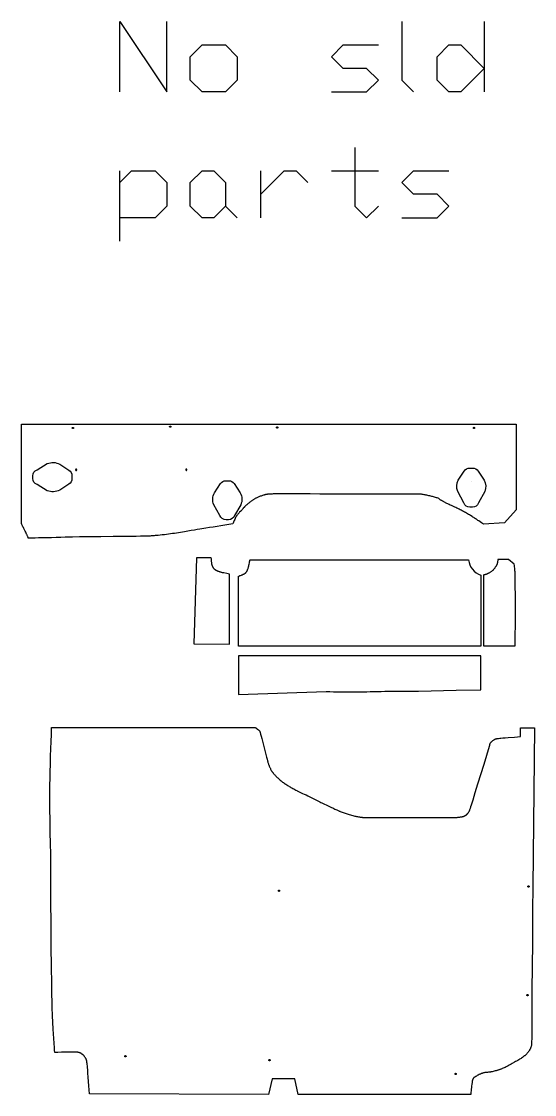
# Model space of a CAD drawing. Extents: x -213 to 4236, y 1 to 3804.
# Drawn here: x 2573 to 4236, y 3 to 3483 of the extents above; entities that cross this region are included whole.
import ezdxf

# ---------------------------------------------------------------- set-up
doc = ezdxf.new("R2010")
doc.units = 0
doc.layers.add('Default Layer', color=1, linetype='CONTINUOUS')

msp = doc.modelspace()

# ---------------------------------------------------------------- linework, layer by layer
at = {"layer": 'Default Layer'}
for points in [[(2891.4, 3254.7), (2891.4, 3483.3), (3043.8, 3254.7), (3043.8, 3483.3)], [(3805.8, 3483.3), (3805.8, 3292.8), (3843.9, 3254.7)], [(4072.5, 3483.3), (4072.5, 3254.7)], [(3577.2, 3254.7), (3691.5, 3254.7), (3729.6, 3292.8), (3691.5, 3330.9), (3615.3, 3330.9), (3577.2, 3369), (3615.3, 3407.1), (3729.6, 3407.1)], [(3653.4, 3075.1), (3653.4, 2884.6), (3691.5, 2846.5), (3729.6, 2884.6)], [(2891.4, 2770.3), (2891.4, 2998.9)], [(2891.4, 2960.8), (2929.5, 2998.9), (3005.7, 2998.9), (3043.8, 2960.8), (3043.8, 2884.6), (3005.7, 2846.5), (2891.4, 2846.5)], [(3348.6, 2846.5), (3348.6, 2998.9)], [(3348.6, 2922.7), (3424.8, 2998.9), (3462.9, 2998.9), (3501, 2960.8)], [(3577.2, 2998.9), (3729.6, 2998.9)], [(3805.8, 2846.5), (3920.1, 2846.5), (3958.2, 2884.6), (3920.1, 2922.7), (3843.9, 2922.7), (3805.8, 2960.8), (3843.9, 2998.9), (3958.2, 2998.9)], [(3234.3, 2884.6), (3272.4, 2846.5)]]:
    msp.add_lwpolyline(points, dxfattribs=at)
for points in [[(3234.3, 3254.7), (3158.1, 3254.7), (3120, 3292.8), (3120, 3369), (3158.1, 3407.1), (3234.3, 3407.1), (3272.4, 3369), (3272.4, 3292.8), (3234.3, 3254.7)], [(4072.5, 3330.9), (3996.3, 3254.7), (3958.2, 3254.7), (3920.1, 3292.8), (3920.1, 3369), (3958.2, 3407.1), (3996.3, 3407.1), (4072.5, 3330.9)], [(3196.2, 2846.5), (3158.1, 2846.5), (3120, 2884.6), (3120, 2960.8), (3158.1, 2998.9), (3196.2, 2998.9), (3234.3, 2960.8), (3234.3, 2884.6), (3196.2, 2846.5)], [(2572.9, 2177), (4176.2, 2177), (4175.8, 1900), (4138.8, 1857.9), (4069.8, 1852.9), (4063.9, 1857.2), (4059.7, 1860.2), (4055, 1863.5), (4052.4, 1865.3), (4049.8, 1867.1), (4047.1, 1869), (4044.4, 1870.8), (4041.6, 1872.6), (4038.8, 1874.4), (4036.1, 1876.2), (4033.4, 1877.9), (4027.8, 1881.3), (4024.8, 1883.1), (4021.7, 1884.9), (4018.5, 1886.8), (4015.2, 1888.7), (4011.8, 1890.6), (4008.4, 1892.5), (4005, 1894.5), (4001.5, 1896.4), (3998, 1898.3), (3994.4, 1900.1), (3990.9, 1901.9), (3987.4, 1903.7), (3983.9, 1905.4), (3980.5, 1907.1), (3977, 1908.7), (3973.5, 1910.3), (3966.2, 1913.6), (3962.5, 1915.2), (3958.7, 1916.9), (3955, 1918.7), (3951.2, 1920.5), (3949.4, 1921.4), (3947.5, 1922.3), (3945.7, 1923.3), (3943.9, 1924.2), (3942, 1925.2), (3940.3, 1926.2), (3938.5, 1927.2), (3936.7, 1928.2), (3935, 1929.3), (3933.3, 1930.3), (3931.6, 1931.4), (3929.9, 1932.5), (3928.3, 1933.6), (3926.7, 1934.8), (3925.1, 1936), (3923.6, 1937.2), (3920.6, 1938.1), (3917.6, 1939), (3914.5, 1939.9), (3911.5, 1940.8), (3908.4, 1941.6), (3905.4, 1942.4), (3902.3, 1943.2), (3899.2, 1944), (3896.2, 1944.7), (3893.1, 1945.4), (3890, 1946.1), (3886.9, 1946.8), (3883.8, 1947.4), (3880.7, 1948.1), (3877.6, 1948.7), (3874.5, 1949.2), (3873, 1949.5), (3871.4, 1949.7), (3869.8, 1949.9), (3868.3, 1950.1), (3866.7, 1950.2), (3865.2, 1950.3), (3863.6, 1950.4), (3862.1, 1950.5), (3860.5, 1950.5), (3858.9, 1950.6), (3857.4, 1950.6), (3855.8, 1950.6), (3852.7, 1950.5), (3849.6, 1950.4), (3843.3, 1950.2), (3840.1, 1950.1), (3837, 1950), (3833.9, 1949.9), (3832.3, 1949.9), (3830.7, 1949.9), (3829.1, 1949.9), (3827.6, 1950), (3826, 1950.1), (3824.4, 1950.1), (3823.5, 1950.2), (3822.2, 1950.2), (3818.6, 1950.3), (3813.8, 1950.4), (3807.8, 1950.5), (3800.7, 1950.5), (3792.6, 1950.6), (3773.4, 1950.6), (3750.8, 1950.7), (3725.2, 1950.7), (3667.5, 1950.7), (3604.2, 1950.8), (3571.8, 1950.8), (3539.6, 1950.9), (3508, 1951), (3477.7, 1951.1), (3449.1, 1951.3), (3435.6, 1951.4), (3422.7, 1951.5), (3419.1, 1951.4), (3415.4, 1951.3), (3411.7, 1951.2), (3407.8, 1951.2), (3400.1, 1951.1), (3396.3, 1951.1), (3392.5, 1951.1), (3388.7, 1951), (3385.1, 1950.9), (3381.6, 1950.8), (3378.2, 1950.6), (3376.6, 1950.5), (3375, 1950.4), (3373.5, 1950.3), (3372, 1950.1), (3370.6, 1949.9), (3369.2, 1949.8), (3367.9, 1949.6), (3366.7, 1949.3), (3365.5, 1949.1), (3364.3, 1948.8), (3363.1, 1948.5), (3361.9, 1948.2), (3360.6, 1947.9), (3359.4, 1947.6), (3356.9, 1946.8), (3354.3, 1946), (3351.8, 1945.2), (3349.3, 1944.3), (3346.9, 1943.4), (3344.5, 1942.5), (3342.2, 1941.5), (3339.9, 1940.6), (3337.7, 1939.6), (3335.7, 1938.7), (3333.7, 1937.8), (3332, 1936.9), (3330.3, 1936.1), (3328.7, 1935.2), (3327.2, 1934.3), (3325.6, 1933.4), (3324, 1932.4), (3322.4, 1931.3), (3320.8, 1930.2), (3319.3, 1929.2), (3317.8, 1928.1), (3316.3, 1926.9), (3314.8, 1925.8), (3313.4, 1924.8), (3312.1, 1923.7), (3309.5, 1921.7), (3307.3, 1919.8), (3305.2, 1918), (3303.1, 1916.2), (3301.1, 1914.4), (3300.1, 1913.5), (3299.1, 1912.5), (3298.2, 1911.6), (3297.2, 1910.6), (3296.2, 1909.6), (3295.3, 1908.6), (3294.4, 1907.6), (3293.5, 1906.6), (3292.6, 1905.6), (3291.8, 1904.5), (3291.3, 1903.9), (3290.8, 1903.3), (3289.6, 1902), (3288.3, 1900.5), (3286.7, 1898.9), (3283.4, 1895.3), (3279.8, 1891.5), (3278, 1889.5), (3276.2, 1887.6), (3274.5, 1885.6), (3272.9, 1883.7), (3272.1, 1882.8), (3271.4, 1881.9), (3270.7, 1881), (3270.1, 1880.2), (3269.5, 1879.4), (3269, 1878.6), (3268.5, 1877.8), (3268.1, 1877.1), (3267.4, 1875.7), (3266.7, 1874.2), (3266, 1872.8), (3265.3, 1871.4), (3264, 1868.5), (3262.7, 1865.5), (3260.1, 1859.7), (3258.9, 1856.8), (3257.6, 1853.9), (3251, 1852.8), (3244.6, 1851.7), (3231.8, 1849.7), (3219.3, 1847.7), (3206.9, 1845.8), (3194.6, 1843.9), (3182.3, 1842), (3170, 1840), (3157.7, 1838), (3150.8, 1836.9), (3142.7, 1835.4), (3133.5, 1833.8), (3123.4, 1832.1), (3112.5, 1830.2), (3106.7, 1829.2), (3100.8, 1828.2), (3094.7, 1827.2), (3088.5, 1826.3), (3082.2, 1825.3), (3075.8, 1824.3), (3069.3, 1823.3), (3062.7, 1822.4), (3056.1, 1821.5), (3049.4, 1820.6), (3042.8, 1819.7), (3036.1, 1818.9), (3029.4, 1818.1), (3022.7, 1817.4), (3016.1, 1816.7), (3009.6, 1816.1), (3006.3, 1815.9), (3003.1, 1815.6), (2999.8, 1815.3), (2996.6, 1815.1), (2993.5, 1814.9), (2990.3, 1814.7), (2987.2, 1814.6), (2984.1, 1814.4), (2981.1, 1814.3), (2978.1, 1814.2), (2975.1, 1814.1), (2972.2, 1814), (2959.2, 1813.8), (2944.1, 1813.6), (2908.9, 1813.2), (2869.7, 1812.7), (2829.9, 1812.3), (2761.1, 1811.5), (2738.7, 1811.2), (2731.8, 1811.1), (2728.5, 1811), (2714.6, 1810.5), (2700.7, 1810.1), (2685.3, 1809.6), (2669.9, 1809.2), (2654.5, 1808.8), (2639.1, 1808.5), (2628.2, 1808.3), (2617.3, 1808.1), (2606.3, 1807.9), (2595.4, 1807.8), (2595, 1807.8), (2594.4, 1809.5), (2593.8, 1811.1), (2593.1, 1812.7), (2592.4, 1814.4), (2591.7, 1816), (2591, 1817.6), (2590.3, 1819.2), (2589.6, 1820.8), (2588.1, 1823.9), (2586.6, 1827), (2585.1, 1830), (2583.6, 1833), (2580.6, 1838.9), (2579.2, 1841.8), (2577.8, 1844.7), (2576.5, 1847.5), (2575.2, 1850.3), (2574.6, 1851.6), (2574, 1853), (2573.5, 1854.4), (2572.9, 1855.7), (2572.9, 2177)], [(2741.5, 2165), (2741.5, 2164.8), (2741.4, 2164.6), (2741.4, 2164.4), (2741.3, 2164.2), (2741.2, 2164), (2741.1, 2163.9), (2741, 2163.7), (2740.9, 2163.6), (2740.8, 2163.5), (2740.6, 2163.3), (2740.4, 2163.2), (2740.3, 2163.2), (2740.1, 2163.1), (2739.9, 2163), (2739.7, 2163), (2739.5, 2163), (2739.3, 2163), (2739.1, 2163), (2738.9, 2163.1), (2738.7, 2163.2), (2738.5, 2163.2), (2738.4, 2163.3), (2738.2, 2163.5), (2738.1, 2163.6), (2737.9, 2163.7), (2737.8, 2163.9), (2737.7, 2164), (2737.6, 2164.2), (2737.6, 2164.4), (2737.5, 2164.6), (2737.5, 2164.8), (2737.5, 2165), (2737.5, 2165.2), (2737.5, 2165.4), (2737.6, 2165.6), (2737.6, 2165.8), (2737.7, 2166), (2737.8, 2166.1), (2737.9, 2166.3), (2738.1, 2166.4), (2738.2, 2166.5), (2738.4, 2166.7), (2738.5, 2166.8), (2738.7, 2166.8), (2738.9, 2166.9), (2739.1, 2167), (2739.3, 2167), (2739.5, 2167), (2739.7, 2167), (2739.9, 2167), (2740.1, 2166.9), (2740.3, 2166.8), (2740.4, 2166.8), (2740.6, 2166.7), (2740.8, 2166.5), (2740.9, 2166.4), (2741, 2166.3), (2741.1, 2166.1), (2741.2, 2166), (2741.3, 2165.8), (2741.4, 2165.6), (2741.4, 2165.4), (2741.5, 2165.2), (2741.5, 2165)], [(3057, 2169.3), (3057, 2169.1), (3056.9, 2168.9), (3056.9, 2168.7), (3056.8, 2168.5), (3056.7, 2168.4), (3056.6, 2168.2), (3056.5, 2168), (3056.4, 2167.9), (3056.2, 2167.8), (3056.1, 2167.7), (3055.9, 2167.6), (3055.8, 2167.5), (3055.6, 2167.4), (3055.4, 2167.4), (3055.2, 2167.3), (3055, 2167.3), (3054.8, 2167.3), (3054.6, 2167.4), (3054.4, 2167.4), (3054.2, 2167.5), (3054, 2167.6), (3053.9, 2167.7), (3053.7, 2167.8), (3053.6, 2167.9), (3053.4, 2168), (3053.3, 2168.2), (3053.2, 2168.4), (3053.1, 2168.5), (3053.1, 2168.7), (3053, 2168.9), (3053, 2169.1), (3053, 2169.3), (3053, 2169.5), (3053, 2169.7), (3053.1, 2169.9), (3053.1, 2170.1), (3053.2, 2170.3), (3053.3, 2170.4), (3053.4, 2170.6), (3053.6, 2170.7), (3053.7, 2170.9), (3053.9, 2171), (3054, 2171.1), (3054.2, 2171.2), (3054.4, 2171.2), (3054.6, 2171.3), (3054.8, 2171.3), (3055, 2171.3), (3055.2, 2171.3), (3055.4, 2171.3), (3055.6, 2171.2), (3055.8, 2171.2), (3055.9, 2171.1), (3056.1, 2171), (3056.2, 2170.9), (3056.4, 2170.7), (3056.5, 2170.6), (3056.6, 2170.4), (3056.7, 2170.3), (3056.8, 2170.1), (3056.9, 2169.9), (3056.9, 2169.7), (3057, 2169.5), (3057, 2169.3)], [(3403.5, 2166.7), (3403.5, 2166.5), (3403.5, 2166.3), (3403.4, 2166.1), (3403.4, 2166), (3403.3, 2165.8), (3403.2, 2165.6), (3403.1, 2165.5), (3402.9, 2165.3), (3402.8, 2165.2), (3402.6, 2165.1), (3402.5, 2165), (3402.3, 2164.9), (3402.1, 2164.8), (3401.9, 2164.8), (3401.7, 2164.8), (3401.5, 2164.7), (3401.3, 2164.8), (3401.1, 2164.8), (3400.9, 2164.8), (3400.7, 2164.9), (3400.6, 2165), (3400.4, 2165.1), (3400.2, 2165.2), (3400.1, 2165.3), (3400, 2165.5), (3399.9, 2165.6), (3399.8, 2165.8), (3399.7, 2166), (3399.6, 2166.1), (3399.6, 2166.3), (3399.5, 2166.5), (3399.5, 2166.7), (3399.5, 2166.9), (3399.6, 2167.1), (3399.6, 2167.3), (3399.7, 2167.5), (3399.8, 2167.7), (3399.9, 2167.9), (3400, 2168), (3400.1, 2168.2), (3400.2, 2168.3), (3400.4, 2168.4), (3400.6, 2168.5), (3400.7, 2168.6), (3400.9, 2168.7), (3401.1, 2168.7), (3401.3, 2168.7), (3401.5, 2168.7), (3401.7, 2168.7), (3401.9, 2168.7), (3402.1, 2168.7), (3402.3, 2168.6), (3402.5, 2168.5), (3402.6, 2168.4), (3402.8, 2168.3), (3402.9, 2168.2), (3403.1, 2168), (3403.2, 2167.9), (3403.3, 2167.7), (3403.4, 2167.5), (3403.4, 2167.3), (3403.5, 2167.1), (3403.5, 2166.9), (3403.5, 2166.7)], [(4041.5, 2165.3), (4041.5, 2165.1), (4041.4, 2164.9), (4041.4, 2164.7), (4041.3, 2164.5), (4041.2, 2164.3), (4041.1, 2164.2), (4041, 2164), (4040.9, 2163.9), (4040.7, 2163.7), (4040.6, 2163.6), (4040.4, 2163.5), (4040.3, 2163.4), (4040.1, 2163.4), (4039.9, 2163.3), (4039.7, 2163.3), (4039.5, 2163.3), (4039.3, 2163.3), (4039.1, 2163.3), (4038.9, 2163.4), (4038.7, 2163.4), (4038.5, 2163.5), (4038.4, 2163.6), (4038.2, 2163.7), (4038.1, 2163.9), (4037.9, 2164), (4037.8, 2164.2), (4037.7, 2164.3), (4037.6, 2164.5), (4037.6, 2164.7), (4037.5, 2164.9), (4037.5, 2165.1), (4037.5, 2165.3), (4037.5, 2165.5), (4037.5, 2165.7), (4037.6, 2165.9), (4037.6, 2166.1), (4037.7, 2166.2), (4037.8, 2166.4), (4037.9, 2166.5), (4038.1, 2166.7), (4038.2, 2166.8), (4038.4, 2166.9), (4038.5, 2167), (4038.7, 2167.1), (4038.9, 2167.2), (4039.1, 2167.2), (4039.3, 2167.3), (4039.5, 2167.3), (4039.7, 2167.3), (4039.9, 2167.2), (4040.1, 2167.2), (4040.3, 2167.1), (4040.4, 2167), (4040.6, 2166.9), (4040.7, 2166.8), (4040.9, 2166.7), (4041, 2166.5), (4041.1, 2166.4), (4041.2, 2166.2), (4041.3, 2166.1), (4041.4, 2165.9), (4041.4, 2165.7), (4041.5, 2165.5), (4041.5, 2165.3)], [(2748.1, 2029.5), (2748.1, 2029.3), (2748.2, 2029.1), (2748.2, 2028.9), (2748.3, 2028.7), (2748.4, 2028.5), (2748.5, 2028.3), (2748.6, 2028.2), (2748.7, 2028), (2748.9, 2027.9), (2749, 2027.8), (2749.2, 2027.7), (2749.4, 2027.6), (2749.5, 2027.6), (2749.7, 2027.5), (2749.9, 2027.5), (2750.1, 2027.5), (2750.3, 2027.5), (2750.5, 2027.5), (2750.7, 2027.6), (2750.9, 2027.6), (2751.1, 2027.7), (2751.3, 2027.8), (2751.4, 2027.9), (2751.5, 2028), (2751.7, 2028.2), (2751.8, 2028.3), (2751.9, 2028.5), (2752, 2028.7), (2752, 2028.9), (2752.1, 2029.1), (2752.1, 2029.3), (2752.1, 2029.5), (2752.1, 2029.7), (2752.1, 2029.9), (2752, 2030.1), (2752, 2030.2), (2751.9, 2030.4), (2751.8, 2030.6), (2751.7, 2030.7), (2751.5, 2030.9), (2751.4, 2031), (2751.3, 2031.1), (2751.1, 2031.2), (2750.9, 2031.3), (2750.7, 2031.4), (2750.5, 2031.4), (2750.3, 2031.4), (2750.1, 2031.5), (2749.9, 2031.4), (2749.7, 2031.4), (2749.5, 2031.4), (2749.4, 2031.3), (2749.2, 2031.2), (2749, 2031.1), (2748.9, 2031), (2748.7, 2030.9), (2748.6, 2030.7), (2748.5, 2030.6), (2748.4, 2030.4), (2748.3, 2030.2), (2748.2, 2030.1), (2748.2, 2029.9), (2748.1, 2029.7), (2748.1, 2029.5)], [(3105.1, 2029.5), (3105.2, 2029.3), (3105.2, 2029.1), (3105.2, 2028.9), (3105.3, 2028.7), (3105.4, 2028.5), (3105.5, 2028.3), (3105.6, 2028.2), (3105.7, 2028), (3105.9, 2027.9), (3106, 2027.8), (3106.2, 2027.7), (3106.4, 2027.6), (3106.6, 2027.6), (3106.7, 2027.5), (3106.9, 2027.5), (3107.1, 2027.5), (3107.4, 2027.5), (3107.5, 2027.5), (3107.7, 2027.6), (3107.9, 2027.6), (3108.1, 2027.7), (3108.3, 2027.8), (3108.4, 2027.9), (3108.6, 2028), (3108.7, 2028.2), (3108.8, 2028.3), (3108.9, 2028.5), (3109, 2028.7), (3109.1, 2028.9), (3109.1, 2029.1), (3109.1, 2029.3), (3109.1, 2029.5), (3109.1, 2029.7), (3109.1, 2029.9), (3109.1, 2030.1), (3109, 2030.2), (3108.9, 2030.4), (3108.8, 2030.6), (3108.7, 2030.7), (3108.6, 2030.9), (3108.4, 2031), (3108.3, 2031.1), (3108.1, 2031.2), (3107.9, 2031.3), (3107.7, 2031.4), (3107.5, 2031.4), (3107.4, 2031.4), (3107.1, 2031.5), (3106.9, 2031.4), (3106.7, 2031.4), (3106.6, 2031.4), (3106.4, 2031.3), (3106.2, 2031.2), (3106, 2031.1), (3105.9, 2031), (3105.7, 2030.9), (3105.6, 2030.7), (3105.5, 2030.6), (3105.4, 2030.4), (3105.3, 2030.2), (3105.2, 2030.1), (3105.2, 2029.9), (3105.2, 2029.7), (3105.1, 2029.5)], [(4030.6, 1990.3), (4030.6, 1990.3), (4030.6, 1990.3), (4030.6, 1990.3), (4030.6, 1990.3)], [(3131.1, 1464.6), (3247.6, 1464.4), (3247.5, 1690.8), (3243.2, 1691.8), (3238.6, 1692.7), (3229.2, 1694.8), (3224.7, 1695.7), (3222.7, 1696.2), (3220.8, 1696.7), (3219, 1697.1), (3217.4, 1697.6), (3216, 1698), (3214.9, 1698.3), (3212.7, 1699.1), (3210.6, 1700), (3209.5, 1700.4), (3208.4, 1700.8), (3207.4, 1701.3), (3206.3, 1701.8), (3205.3, 1702.3), (3204.3, 1702.8), (3203.3, 1703.3), (3202.4, 1703.9), (3201.5, 1704.5), (3200.7, 1705.1), (3199.9, 1705.7), (3199.2, 1706.3), (3198.5, 1707), (3197.8, 1707.6), (3197.2, 1708.3), (3196.6, 1709.1), (3196, 1709.8), (3195.4, 1710.6), (3194.9, 1711.4), (3194.4, 1712.2), (3193.9, 1713), (3193.4, 1713.9), (3193, 1714.7), (3192.6, 1715.6), (3192.2, 1716.5), (3191.8, 1717.4), (3191.5, 1718.2), (3191.1, 1719.1), (3191, 1719.6), (3190.8, 1720.1), (3190.7, 1720.7), (3190.6, 1721.3), (3190.3, 1722.5), (3190.1, 1724), (3189.9, 1725.5), (3189.7, 1727.1), (3189.5, 1728.8), (3189.3, 1730.5), (3189, 1734.1), (3188.7, 1737.7), (3188.3, 1741.2), (3188.1, 1742.8), (3187.9, 1744.4), (3140.7, 1744.4), (3131.1, 1464.6)], [(4151.4, 1738.1), (4117.1, 1738.1), (4116.8, 1737.1), (4116.6, 1736), (4116.3, 1733.9), (4115.9, 1731.8), (4115.6, 1729.7), (4115.4, 1728.7), (4115.2, 1727.7), (4115, 1726.6), (4114.7, 1725.6), (4114.4, 1724.6), (4114.1, 1723.6), (4113.8, 1722.6), (4113.3, 1721.6), (4112.9, 1720.6), (4112.3, 1719.5), (4111.6, 1718.3), (4110.9, 1717.1), (4110.1, 1715.8), (4109.3, 1714.5), (4108.4, 1713.2), (4107.5, 1711.9), (4106.6, 1710.5), (4105.6, 1709.3), (4104.7, 1708.1), (4103.7, 1706.9), (4102.8, 1705.8), (4101.9, 1704.8), (4101.1, 1704), (4100.7, 1703.6), (4100.3, 1703.2), (4098.7, 1701.9), (4097.2, 1700.7), (4095.7, 1699.5), (4094.2, 1698.4), (4092.6, 1697.4), (4091, 1696.4), (4089.3, 1695.4), (4087.6, 1694.4), (4086.7, 1693.9), (4085.8, 1693.4), (4084.8, 1692.9), (4083.9, 1692.5), (4082.9, 1692), (4081.9, 1691.6), (4080.9, 1691.2), (4079.8, 1690.8), (4078.8, 1690.4), (4077.7, 1690), (4076.5, 1689.7), (4075.4, 1689.4), (4074.2, 1689.1), (4073, 1688.8), (4071.8, 1688.5), (4070.5, 1688.2), (4070.6, 1458.4), (4173, 1458.4), (4173.3, 1487.6), (4173.4, 1502.3), (4173.5, 1517.1), (4173.6, 1531.8), (4173.7, 1546.5), (4173.8, 1561.2), (4173.8, 1575.8), (4173.8, 1591.7), (4173.7, 1609.5), (4173.6, 1628.2), (4173.4, 1646.6), (4173.3, 1663.6), (4173.1, 1678.1), (4173, 1684), (4172.9, 1689), (4172.8, 1692.7), (4172.7, 1695.2), (4172.6, 1696.9), (4172.5, 1698.7), (4172.2, 1702.2), (4171.9, 1705.6), (4171.5, 1709.1), (4170.8, 1716), (4170.4, 1719.5), (4170, 1723), (4151.4, 1738.1)], [(3560, 1310.2), (3572.1, 1310.1), (3584.4, 1309.9), (3608.8, 1309.6), (3621, 1309.5), (3633.1, 1309.4), (3645.1, 1309.3), (3651, 1309.3), (3656.8, 1309.4), (3662.7, 1309.4), (3668.5, 1309.4), (3680.2, 1309.6), (3691.8, 1309.8), (3703.5, 1310), (3726.8, 1310.5), (3738.5, 1310.8), (3750.2, 1311), (3859.9, 1311.8), (3981.8, 1314.7), (4061.2, 1316.3), (4061.6, 1425.6), (3276.6, 1425.6), (3276.6, 1300.5), (3560, 1310.2)], [(4221.7, 151.8), (4221.2, 150.8), (4220.6, 149.8), (4219.8, 148.3), (4218.9, 146.8), (4218, 145.4), (4217, 143.9), (4216.1, 142.6), (4215.1, 141.2), (4214, 139.8), (4212.9, 138.3), (4211.9, 137.1), (4210.8, 135.9), (4209.7, 134.8), (4208.6, 133.7), (4207.4, 132.6), (4206.3, 131.5), (4205.1, 130.5), (4203.8, 129.5), (4202.6, 128.5), (4201.3, 127.5), (4200.1, 126.5), (4198.8, 125.6), (4196.2, 123.7), (4193.6, 121.9), (4192.9, 121.4), (4192, 120.8), (4189.9, 119.5), (4187.4, 117.9), (4184.4, 116.1), (4181.2, 114.2), (4177.7, 112.2), (4174.1, 110.1), (4170.4, 108), (4163, 103.7), (4159.5, 101.8), (4156.1, 99.9), (4153.1, 98.2), (4150.4, 96.7), (4148.1, 95.5), (4146.3, 94.6), (4143.3, 93.1), (4140.2, 91.6), (4137.1, 90.2), (4134, 88.8), (4130.8, 87.4), (4129.3, 86.8), (4127.7, 86.2), (4126.1, 85.6), (4124.5, 85), (4123, 84.4), (4121.4, 83.8), (4119.8, 83.3), (4118.1, 82.7), (4116.5, 82.2), (4114.8, 81.7), (4113, 81.2), (4111.3, 80.7), (4107.9, 79.8), (4104.5, 78.9), (4101.3, 78.2), (4098.3, 77.5), (4095.5, 76.9), (4094.2, 76.7), (4092.7, 76.5), (4091.3, 76.3), (4089.8, 76.1), (4086.7, 75.7), (4083.7, 75.4), (4080.9, 75.2), (4078.3, 74.9), (4077.1, 74.8), (4076, 74.7), (4075.1, 74.5), (4074.3, 74.4), (4072.9, 74.1), (4071.5, 73.8), (4070.1, 73.4), (4068.6, 73.1), (4067.2, 72.7), (4065.9, 72.2), (4064.5, 71.7), (4063.1, 71.2), (4062.3, 70.9), (4061.3, 70.5), (4060.2, 69.9), (4058.9, 69.3), (4056, 67.9), (4052.9, 66.3), (4049.9, 64.8), (4047.3, 63.3), (4045.1, 62.2), (4044.4, 61.7), (4043.8, 61.4), (4042.2, 60.3), (4041.3, 59.8), (4040.5, 59.2), (4039.7, 58.6), (4039.4, 58.2), (4039, 57.9), (4038.6, 57.6), (4038.3, 57.2), (4038, 56.8), (4037.7, 56.5), (4037.4, 56.1), (4037.1, 55.6), (4036.8, 55.2), (4036.5, 54.7), (4036.3, 54.2), (4036, 53.7), (4035.5, 52.6), (4035.1, 51.5), (4034.7, 50.4), (4034.3, 49.2), (4034, 48.1), (4033.9, 47.8), (4033.8, 47.3), (4033.6, 46), (4033.4, 44.2), (4033.1, 42.1), (4032.5, 36.7), (4031.8, 30.4), (4030.4, 16.6), (4029.7, 9.9), (4029, 3.9), (3469.3, 3.9), (3458.4, 54.9), (3385.8, 54.9), (3373.6, 3.5), (2793.3, 5.9), (2791.4, 31.7), (2789.3, 59.7), (2788.4, 72.5), (2787.5, 83.3), (2786.9, 91.4), (2786.7, 94.2), (2786.5, 96), (2785.9, 101.4), (2785.5, 104.3), (2785.2, 107.2), (2784.8, 109.9), (2784.6, 111.2), (2784.4, 112.3), (2784.2, 113.4), (2784, 114.3), (2783.8, 115.2), (2783.6, 115.8), (2783.4, 116.4), (2783.2, 117), (2782.9, 117.6), (2782.6, 118.2), (2782.4, 118.8), (2782.1, 119.3), (2781.4, 120.5), (2780.8, 121.5), (2780.1, 122.6), (2778.7, 124.7), (2777.3, 126.8), (2776.6, 127.8), (2775.8, 128.8), (2775, 129.8), (2774.6, 130.3), (2774.2, 130.7), (2773.8, 131.2), (2773.3, 131.6), (2772.8, 132), (2772.4, 132.4), (2771.8, 132.9), (2771.2, 133.3), (2770.5, 133.8), (2769.7, 134.3), (2768.9, 134.9), (2767.9, 135.5), (2767, 136), (2766, 136.6), (2764.9, 137.2), (2763.9, 137.7), (2762.8, 138.2), (2761.7, 138.7), (2760.6, 139.1), (2759.5, 139.5), (2758.5, 139.9), (2757.4, 140.2), (2756.8, 140.3), (2756, 140.4), (2754.9, 140.5), (2753.6, 140.6), (2752.2, 140.6), (2750.5, 140.7), (2746.8, 140.7), (2742.4, 140.8), (2737.5, 140.8), (2732.3, 140.7), (2726.7, 140.7), (2714.8, 140.5), (2702.8, 140.4), (2691.2, 140.2), (2685.8, 140.2), (2680.8, 140.2), (2680.3, 147.7), (2679.8, 155.2), (2678.8, 170.1), (2677.8, 185.1), (2676.8, 200.1), (2675.8, 215.1), (2675.3, 222.6), (2674.9, 230.1), (2674.5, 237.6), (2674.1, 245.1), (2673.7, 252.6), (2673.4, 260.1), (2673.1, 268.2), (2672.8, 277.3), (2672.6, 287.5), (2672.3, 298.5), (2672.1, 310.2), (2671.8, 322.6), (2671.4, 348.9), (2670.9, 376.3), (2670.5, 404.1), (2670.1, 431.2), (2669.8, 444.3), (2669.6, 456.9), (2668.5, 729.8), (2668.1, 752.3), (2667.6, 776), (2666.7, 823.8), (2666.2, 846.8), (2665.8, 868.2), (2665.5, 887.4), (2665.4, 896), (2665.4, 903.8), (2665.2, 918.5), (2665.1, 933.3), (2665, 948), (2665, 962.7), (2665, 977.4), (2665, 992.2), (2665.1, 999.5), (2665.2, 1006.9), (2665.2, 1014.2), (2665.4, 1021.6), (2665.5, 1029.4), (2665.7, 1037.9), (2665.9, 1047.1), (2666.2, 1057), (2666.5, 1067.3), (2666.8, 1078.1), (2667.5, 1100.8), (2669.1, 1148), (2669.9, 1171.3), (2670.6, 1193.5), (3000.4, 1193.5), (3022.2, 1193.5), (3046, 1193.5), (3097.9, 1193.6), (3205.5, 1193.8), (3253.7, 1193.8), (3274.7, 1193.8), (3293, 1193.8), (3308.2, 1193.8), (3319.8, 1193.7), (3324.1, 1193.7), (3327.3, 1193.6), (3329.3, 1193.6), (3329.9, 1193.5), (3330.2, 1193.5), (3330.7, 1193.3), (3331.2, 1193.1), (3331.6, 1192.9), (3332.1, 1192.6), (3332.5, 1192.4), (3333, 1192.1), (3333.4, 1191.8), (3333.8, 1191.5), (3334.6, 1190.8), (3335.4, 1190.1), (3336.2, 1189.4), (3337.1, 1188.8), (3337.9, 1188.1), (3339, 1187.4), (3340, 1186.6), (3341.1, 1185.7), (3341.7, 1185.3), (3342.2, 1184.8), (3342.8, 1184.3), (3343.3, 1183.8), (3343.8, 1183.3), (3344.2, 1182.8), (3344.6, 1182.2), (3345, 1181.7), (3345.1, 1181.5), (3345.2, 1181.1), (3345.6, 1180.1), (3346, 1178.6), (3346.6, 1176.7), (3347.2, 1174.3), (3348, 1171.6), (3349.7, 1165.3), (3351.6, 1157.8), (3353.8, 1149.5), (3358.4, 1131.6), (3367, 1097.6), (3368.7, 1091), (3370.1, 1085.7), (3371.1, 1081.9), (3371.4, 1080.6), (3371.6, 1079.9), (3372.3, 1077.9), (3373, 1075.9), (3373.7, 1073.9), (3374.4, 1072), (3375.2, 1070), (3376, 1068.1), (3376.9, 1066.2), (3377.7, 1064.3), (3378.6, 1062.4), (3379.6, 1060.5), (3380.5, 1058.6), (3381.5, 1056.7), (3382.6, 1054.8), (3383.7, 1052.9), (3384.2, 1052), (3384.8, 1051.1), (3385.4, 1050.2), (3386, 1049.3), (3386.7, 1048.5), (3387.4, 1047.5), (3388.1, 1046.6), (3388.8, 1045.7), (3389.6, 1044.7), (3390.5, 1043.7), (3392.2, 1041.7), (3394, 1039.7), (3395.9, 1037.7), (3397.7, 1035.8), (3399.6, 1034), (3400.5, 1033), (3401.5, 1032.1), (3403.8, 1030), (3406.2, 1027.8), (3408.8, 1025.6), (3411.4, 1023.3), (3414.1, 1021.1), (3416.8, 1019), (3419.4, 1016.9), (3421.9, 1015), (3424.5, 1013.2), (3427.2, 1011.3), (3429.8, 1009.6), (3432.5, 1007.8), (3435.2, 1006.1), (3437.9, 1004.4), (3440.6, 1002.7), (3443.4, 1001), (3446.3, 999.3), (3449.3, 997.6), (3452.4, 996), (3455.5, 994.3), (3458.6, 992.6), (3461.7, 991), (3464.8, 989.4), (3466.3, 988.7), (3468.5, 987.6), (3475.2, 984.5), (3484.2, 980.1), (3489.5, 977.6), (3495.1, 974.9), (3501.1, 971.9), (3507.4, 968.9), (3513.8, 965.7), (3520.3, 962.4), (3526.8, 959.1), (3533.4, 955.8), (3539.8, 952.4), (3542.9, 950.7), (3546, 949), (3550.8, 947.1), (3555.5, 945), (3560.2, 943), (3564.8, 940.9), (3569.2, 938.8), (3573.6, 936.8), (3577.8, 934.8), (3581.7, 932.9), (3589, 929.4), (3595.1, 926.4), (3599.8, 924.2), (3601.5, 923.3), (3602.8, 922.7), (3604.4, 922.1), (3606, 921.4), (3609.1, 920.1), (3612.3, 918.9), (3615.5, 917.7), (3618.7, 916.6), (3622, 915.5), (3625.2, 914.4), (3628.5, 913.3), (3631.8, 912.3), (3635.4, 911.2), (3639, 910.2), (3642.7, 909.2), (3646.3, 908.2), (3649.8, 907.3), (3653.1, 906.5), (3656.2, 905.9), (3659.1, 905.2), (3662, 904.7), (3665, 904.1), (3667.9, 903.6), (3670.9, 903.1), (3672.3, 902.9), (3673.8, 902.7), (3675.3, 902.6), (3676.8, 902.4), (3678.2, 902.2), (3679.7, 902.1), (3680.3, 902.1), (3681.3, 902.1), (3684.4, 902), (3688.9, 902), (3694.8, 901.9), (3710.2, 901.8), (3729.8, 901.8), (3752.6, 901.7), (3777.9, 901.7), (3832.6, 901.7), (3887.3, 901.7), (3912.5, 901.8), (3935.2, 901.8), (3954.7, 901.9), (3969.9, 901.9), (3980.2, 902), (3983.2, 902.1), (3984.7, 902.1), (3987.3, 902.4), (3990.2, 902.7), (3993.1, 903.1), (3996, 903.5), (3997.3, 903.7), (3998.7, 903.9), (4000, 904.2), (4001.2, 904.4), (4002.3, 904.7), (4003.3, 904.9), (4004.2, 905.2), (4005, 905.4), (4005.7, 905.7), (4006.4, 906), (4007.1, 906.2), (4007.8, 906.5), (4008.5, 906.8), (4009.2, 907.2), (4009.8, 907.5), (4010.5, 907.9), (4011.2, 908.3), (4011.8, 908.6), (4012.5, 909), (4013.1, 909.5), (4013.7, 909.9), (4014.3, 910.3), (4014.9, 910.8), (4015.5, 911.3), (4016.1, 911.8), (4016.7, 912.3), (4017.2, 912.8), (4017.8, 913.4), (4018.3, 914), (4018.8, 914.6), (4019.4, 915.2), (4019.9, 915.8), (4020.4, 916.4), (4020.8, 917.1), (4021.3, 917.7), (4021.8, 918.4), (4022.7, 919.7), (4023.5, 921.1), (4023.9, 921.8), (4024.2, 922.5), (4024.6, 923.3), (4025, 924.2), (4025.3, 925), (4025.7, 925.9), (4026.4, 927.8), (4027, 929.7), (4027.7, 931.6), (4028.3, 933.5), (4028.9, 935.3), (4029.7, 937.6), (4031.2, 942.5), (4036.3, 959), (4043.6, 982.7), (4052.4, 1011.3), (4072, 1075.1), (4089.9, 1133.2), (4090.1, 1133.9), (4090.3, 1134.5), (4090.6, 1135.9), (4090.8, 1137.2), (4091.1, 1138.5), (4091.3, 1139.2), (4091.5, 1139.9), (4091.6, 1140.5), (4091.9, 1141.1), (4092.1, 1141.8), (4092.3, 1142.4), (4092.6, 1143), (4093, 1143.6), (4093.3, 1144.2), (4093.7, 1144.7), (4094.2, 1145.3), (4094.7, 1145.8), (4095.2, 1146.4), (4095.7, 1146.9), (4096.2, 1147.4), (4096.7, 1147.9), (4097.8, 1148.8), (4098.9, 1149.7), (4100.9, 1151.3), (4102.7, 1152.8), (4103.7, 1153.5), (4104.6, 1154.2), (4105.6, 1154.9), (4106.1, 1155.2), (4106.6, 1155.5), (4107.1, 1155.7), (4107.6, 1156), (4108.1, 1156.2), (4108.7, 1156.5), (4109.3, 1156.7), (4109.9, 1156.9), (4110.7, 1157), (4111.5, 1157.2), (4112.4, 1157.4), (4113.3, 1157.5), (4115.3, 1157.8), (4117.3, 1158.1), (4119.4, 1158.4), (4123.4, 1158.8), (4124.7, 1159), (4126.8, 1159.2), (4132.8, 1159.7), (4140.9, 1160.3), (4150.3, 1161.1), (4171.1, 1162.7), (4190.2, 1164.2), (4190.2, 1192.4), (4235.6, 1192.4), (4230.3, 677.5), (4229.5, 601.4), (4228.8, 525.4), (4227.5, 388.1), (4227.3, 371.9), (4227.3, 358.5), (4227.3, 309.7), (4227.2, 285.3), (4227.1, 260.9), (4227, 235.5), (4226.9, 222.7), (4226.8, 210), (4226.7, 196.5), (4226.6, 189.7), (4226.5, 182.9), (4226.3, 176.5), (4226.3, 173.3), (4226.2, 170.1), (4226.1, 168.2), (4226, 166.2), (4225.9, 165), (4225.8, 163.8), (4225.7, 162.8), (4225.7, 162.4), (4225.6, 162), (4225.2, 160.4), (4224.9, 159.6), (4224.7, 158.8), (4224.1, 157.2), (4223.4, 155.6), (4223, 154.6), (4222.6, 153.7), (4222.2, 152.8), (4221.7, 151.8)], [(3405.4, 664.4), (3405.4, 664.6), (3405.5, 664.8), (3405.5, 665), (3405.6, 665.1), (3405.7, 665.3), (3405.8, 665.5), (3405.9, 665.6), (3406, 665.8), (3406.1, 665.9), (3406.3, 666), (3406.5, 666.1), (3406.6, 666.2), (3406.8, 666.3), (3407, 666.3), (3407.2, 666.4), (3407.4, 666.4), (3407.6, 666.4), (3407.8, 666.3), (3408, 666.3), (3408.2, 666.2), (3408.4, 666.1), (3408.5, 666), (3408.7, 665.9), (3408.8, 665.8), (3409, 665.6), (3409.1, 665.5), (3409.2, 665.3), (3409.3, 665.1), (3409.3, 665), (3409.4, 664.8), (3409.4, 664.6), (3409.4, 664.4), (3409.4, 664.2), (3409.4, 664), (3409.3, 663.8), (3409.3, 663.6), (3409.2, 663.4), (3409.1, 663.2), (3409, 663.1), (3408.8, 662.9), (3408.7, 662.8), (3408.5, 662.7), (3408.4, 662.6), (3408.2, 662.5), (3408, 662.5), (3407.8, 662.4), (3407.6, 662.4), (3407.4, 662.4), (3407.2, 662.4), (3407, 662.4), (3406.8, 662.5), (3406.6, 662.5), (3406.5, 662.6), (3406.3, 662.7), (3406.1, 662.8), (3406, 662.9), (3405.9, 663.1), (3405.8, 663.2), (3405.7, 663.4), (3405.6, 663.6), (3405.5, 663.8), (3405.5, 664), (3405.4, 664.2), (3405.4, 664.4)], [(4214, 678.1), (4214, 678.3), (4214.1, 678.5), (4214.1, 678.7), (4214.2, 678.8), (4214.3, 679), (4214.4, 679.2), (4214.5, 679.3), (4214.6, 679.5), (4214.7, 679.6), (4214.9, 679.7), (4215.1, 679.8), (4215.2, 679.9), (4215.4, 680), (4215.6, 680), (4215.8, 680.1), (4216, 680.1), (4216.2, 680.1), (4216.4, 680), (4216.6, 680), (4216.8, 679.9), (4217, 679.8), (4217.1, 679.7), (4217.3, 679.6), (4217.4, 679.5), (4217.6, 679.3), (4217.7, 679.2), (4217.8, 679), (4217.9, 678.8), (4217.9, 678.7), (4218, 678.5), (4218, 678.3), (4218, 678.1), (4218, 677.9), (4218, 677.7), (4217.9, 677.5), (4217.9, 677.3), (4217.8, 677.1), (4217.7, 676.9), (4217.6, 676.8), (4217.4, 676.7), (4217.3, 676.5), (4217.1, 676.4), (4217, 676.3), (4216.8, 676.2), (4216.6, 676.2), (4216.4, 676.1), (4216.2, 676.1), (4216, 676.1), (4215.8, 676.1), (4215.6, 676.1), (4215.4, 676.2), (4215.2, 676.2), (4215.1, 676.3), (4214.9, 676.4), (4214.7, 676.5), (4214.6, 676.7), (4214.5, 676.8), (4214.4, 676.9), (4214.3, 677.1), (4214.2, 677.3), (4214.1, 677.5), (4214.1, 677.7), (4214, 677.9), (4214, 678.1)], [(4210.9, 325.8), (4210.9, 326), (4210.9, 326.2), (4211, 326.4), (4211, 326.6), (4211.1, 326.8), (4211.2, 326.9), (4211.3, 327.1), (4211.5, 327.2), (4211.6, 327.4), (4211.8, 327.5), (4211.9, 327.6), (4212.1, 327.7), (4212.3, 327.7), (4212.5, 327.8), (4212.7, 327.8), (4212.9, 327.8), (4213.1, 327.8), (4213.3, 327.8), (4213.5, 327.7), (4213.7, 327.7), (4213.8, 327.6), (4214, 327.5), (4214.2, 327.4), (4214.3, 327.2), (4214.4, 327.1), (4214.5, 326.9), (4214.6, 326.8), (4214.7, 326.6), (4214.8, 326.4), (4214.8, 326.2), (4214.9, 326), (4214.9, 325.8), (4214.9, 325.6), (4214.8, 325.4), (4214.8, 325.2), (4214.7, 325), (4214.6, 324.9), (4214.5, 324.7), (4214.4, 324.6), (4214.3, 324.4), (4214.2, 324.3), (4214, 324.2), (4213.8, 324.1), (4213.7, 324), (4213.5, 323.9), (4213.3, 323.9), (4213.1, 323.8), (4212.9, 323.8), (4212.7, 323.8), (4212.5, 323.9), (4212.3, 323.9), (4212.1, 324), (4211.9, 324.1), (4211.8, 324.2), (4211.6, 324.3), (4211.5, 324.4), (4211.3, 324.6), (4211.2, 324.7), (4211.1, 324.9), (4211, 325), (4211, 325.2), (4210.9, 325.4), (4210.9, 325.6), (4210.9, 325.8)], [(2907.7, 127.6), (2907.7, 127.8), (2907.7, 128), (2907.8, 128.2), (2907.9, 128.4), (2907.9, 128.6), (2908, 128.7), (2908.2, 128.9), (2908.3, 129), (2908.4, 129.2), (2908.6, 129.3), (2908.7, 129.4), (2908.9, 129.5), (2909.1, 129.5), (2909.3, 129.6), (2909.5, 129.6), (2909.7, 129.6), (2909.9, 129.6), (2910.1, 129.6), (2910.3, 129.5), (2910.5, 129.5), (2910.7, 129.4), (2910.8, 129.3), (2911, 129.2), (2911.1, 129), (2911.2, 128.9), (2911.4, 128.7), (2911.5, 128.6), (2911.5, 128.4), (2911.6, 128.2), (2911.7, 128), (2911.7, 127.8), (2911.7, 127.6), (2911.7, 127.4), (2911.7, 127.2), (2911.6, 127), (2911.5, 126.8), (2911.5, 126.7), (2911.4, 126.5), (2911.2, 126.3), (2911.1, 126.2), (2911, 126.1), (2910.8, 126), (2910.7, 125.9), (2910.5, 125.8), (2910.3, 125.7), (2910.1, 125.7), (2909.9, 125.6), (2909.7, 125.6), (2909.5, 125.6), (2909.3, 125.7), (2909.1, 125.7), (2908.9, 125.8), (2908.7, 125.9), (2908.6, 126), (2908.4, 126.1), (2908.3, 126.2), (2908.2, 126.3), (2908, 126.5), (2907.9, 126.7), (2907.9, 126.8), (2907.8, 127), (2907.7, 127.2), (2907.7, 127.4), (2907.7, 127.6)], [(3374.9, 115), (3374.9, 115.2), (3375, 115.4), (3375, 115.6), (3375.1, 115.7), (3375.2, 115.9), (3375.3, 116.1), (3375.4, 116.2), (3375.5, 116.4), (3375.6, 116.5), (3375.8, 116.6), (3376, 116.7), (3376.1, 116.8), (3376.3, 116.9), (3376.5, 116.9), (3376.7, 117), (3376.9, 117), (3377.1, 117), (3377.3, 116.9), (3377.5, 116.9), (3377.7, 116.8), (3377.9, 116.7), (3378, 116.6), (3378.2, 116.5), (3378.3, 116.4), (3378.5, 116.2), (3378.6, 116.1), (3378.7, 115.9), (3378.8, 115.7), (3378.8, 115.6), (3378.9, 115.4), (3378.9, 115.2), (3378.9, 115), (3378.9, 114.8), (3378.9, 114.6), (3378.8, 114.4), (3378.8, 114.2), (3378.7, 114), (3378.6, 113.8), (3378.5, 113.7), (3378.3, 113.5), (3378.2, 113.4), (3378, 113.3), (3377.9, 113.2), (3377.7, 113.1), (3377.5, 113.1), (3377.3, 113), (3377.1, 113), (3376.9, 113), (3376.7, 113), (3376.5, 113), (3376.3, 113.1), (3376.1, 113.1), (3376, 113.2), (3375.8, 113.3), (3375.6, 113.4), (3375.5, 113.5), (3375.4, 113.7), (3375.3, 113.8), (3375.2, 114), (3375.1, 114.2), (3375, 114.4), (3375, 114.6), (3374.9, 114.8), (3374.9, 115)], [(3978.1, 70.3), (3978.1, 70.5), (3978.2, 70.7), (3978.2, 70.9), (3978.3, 71), (3978.4, 71.2), (3978.5, 71.4), (3978.6, 71.5), (3978.7, 71.7), (3978.9, 71.8), (3979, 71.9), (3979.2, 72), (3979.3, 72.1), (3979.5, 72.2), (3979.7, 72.2), (3979.9, 72.3), (3980.1, 72.3), (3980.3, 72.3), (3980.5, 72.2), (3980.7, 72.2), (3980.9, 72.1), (3981.1, 72), (3981.2, 71.9), (3981.4, 71.8), (3981.5, 71.7), (3981.7, 71.5), (3981.8, 71.4), (3981.9, 71.2), (3982, 71), (3982, 70.9), (3982.1, 70.7), (3982.1, 70.5), (3982.1, 70.3), (3982.1, 70.1), (3982.1, 69.9), (3982, 69.7), (3982, 69.5), (3981.9, 69.3), (3981.8, 69.1), (3981.7, 69), (3981.5, 68.9), (3981.4, 68.7), (3981.2, 68.6), (3981.1, 68.5), (3980.9, 68.4), (3980.7, 68.4), (3980.5, 68.3), (3980.3, 68.3), (3980.1, 68.3), (3979.9, 68.3), (3979.7, 68.3), (3979.5, 68.4), (3979.3, 68.4), (3979.2, 68.5), (3979, 68.6), (3978.9, 68.7), (3978.7, 68.9), (3978.6, 69), (3978.5, 69.1), (3978.4, 69.3), (3978.3, 69.5), (3978.2, 69.7), (3978.2, 69.9), (3978.1, 70.1), (3978.1, 70.3)]]:
    msp.add_lwpolyline(points, close=True, dxfattribs=at)
for points in [[(2609.6, 2005.6), (2609.6, 2009.7, -0.315676), (2623.4, 2029.4), (2656.5, 2049.4, -0.234417), (2697, 2047.3), (2726.9, 2028, -0.254663), (2736.6, 2010.3), (2736.6, 2000.8, -0.254663), (2726.9, 1983.1), (2697, 1963.8, -0.234417), (2656.5, 1961.7), (2623.4, 1981.7, -0.315676), (2609.6, 2001.4), (2609.6, 2005.6)], [(4030.4, 1907.9), (4026.3, 1907.9, -0.315676), (4006.5, 1921.8), (3986.6, 1959.4, -0.234417), (3988.7, 1995.4), (4008, 2025.3, -0.254663), (4025.6, 2034.9), (4035.2, 2034.9, -0.254663), (4052.8, 2025.3), (4072.1, 1995.4, -0.234417), (4074.2, 1959.4), (4054.3, 1921.8, -0.315676), (4034.5, 1907.9), (4030.4, 1907.9)], [(3239.9, 1867.1), (3235.8, 1867.1, -0.315676), (3216.1, 1881), (3196.1, 1916, -0.234417), (3198.2, 1954.6), (3217.5, 1984.5, -0.254663), (3235.2, 1994.1), (3244.7, 1994.1, -0.254663), (3262.3, 1984.5), (3281.6, 1954.6, -0.234417), (3283.7, 1916), (3263.8, 1881, -0.315676), (3244, 1867.1), (3239.9, 1867.1)], [(4061.5, 1687.8), (4061.5, 1457.8), (3276.5, 1457.8), (3276.5, 1684.2), (3278, 1684.9), (3279.5, 1685.5), (3281, 1686.2), (3282.6, 1686.8), (3285.8, 1688.1), (3287.4, 1688.7), (3288.9, 1689.3), (3290.5, 1690), (3291.9, 1690.6), (3293.4, 1691.3), (3294.7, 1692), (3295.4, 1692.4), (3296, 1692.7), (3296.6, 1693.1), (3297.2, 1693.5), (3297.7, 1693.9), (3298.2, 1694.3), (3298.7, 1694.7), (3299.1, 1695.1), (3299.6, 1695.5), (3300, 1695.9), (3300.4, 1696.4), (3300.7, 1696.8), (3301.1, 1697.3), (3301.5, 1697.8), (3302.2, 1698.7), (3302.8, 1699.7), (3303.4, 1700.8), (3304, 1701.8), (3304.5, 1702.9), (3305, 1704), (3305.5, 1705.2), (3305.9, 1706.3), (3306.4, 1707.4), (3307.2, 1709.7), (3308.1, 1712), (3308.5, 1713.2), (3308.8, 1714.4), (3309.2, 1715.8), (3309.6, 1717.3), (3310, 1718.9), (3310.3, 1720.5), (3311, 1723.9), (3311.7, 1727.4), (3312.4, 1731), (3313.1, 1734.5), (3313.4, 1736.2), (3313.8, 1737.8), (4022, 1737.5, 0.305173), (4061.5, 1687.8)]]:
    msp.add_lwpolyline(points, format="xyb", close=True, dxfattribs=at)

doc.saveas('drawing.dxf')
